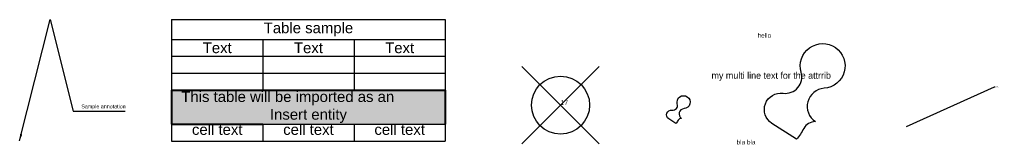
# Model space of a CAD drawing. Header units: inches. Extents: x 1 to 1085, y -206 to 111.
# Drawn here: x 717.9 to 1085.2, y 1.5 to 48.5 of the extents above; entities that cross this region are included whole.
import ezdxf
from ezdxf import colors
from ezdxf.entities.mleader import LeaderData, LeaderLine
from ezdxf.enums import TextEntityAlignment as Align
from ezdxf.math import Vec2, Vec3

# ---------------------------------------------------------------- set-up
doc = ezdxf.new("R2018")
doc.units = ezdxf.units.IN
doc.header["$MEASUREMENT"] = 0
doc.layers.add('Layer1', color=7, linetype='Continuous')
doc.styles.get("Standard").update_dxf_attribs({"font": 'arial.ttf'})
doc.dimstyles.new('ISO-25', dxfattribs={"dimtxt": 2.5, "dimasz": 2.5, "dimexe": 1.25, "dimexo": 0.625, "dimtad": 1, "dimtxsty": 'Standard', "dimcen": 2.5, "dimadec": 0, "dimazin": 0, "dimtfac": 1, "dimtmove": 0, "dimatfit": 3, "dimfxl": 1, "dimarcsym": 0})

# ---------------------------------------------------------------- blocks, each defined once
blk = doc.blocks.new('*T9')
at = {"layer": 'Layer1', "color": 0, "linetype": 'ByBlock', "lineweight": -2, "transparency": 16777216}
for p, q in [((0, 0), (102.59, 0)), ((0, 0), (0, -26.54)), ((102.59, 0), (102.59, -26.54)), ((0, -7.49), (102.59, -7.49)), ((34.2, -7.49), (34.2, -26.54)), ((68.4, -7.49), (68.4, -26.54)), ((0, -13.84), (102.59, -13.84)), ((0, -20.19), (102.59, -20.19)), ((0, -39.37), (0, -45.72)), ((34.2, -39.37), (102.59, -39.37)), ((34.2, -39.37), (34.2, -45.72)), ((68.4, -39.37), (68.4, -45.72)), ((102.59, -39.37), (102.59, -45.72)), ((0, -45.72), (102.59, -45.72))]:
    blk.add_line(p, q, dxfattribs=at)
at = {"layer": 'Layer1', "color": 63, "linetype": 'ByBlock', "lineweight": 40, "transparency": 16777216}
for p, q in [((0, -26.54), (102.59, -26.54)), ((0, -26.54), (0, -39.37)), ((102.59, -26.54), (102.59, -39.37)), ((0, -39.37), (34.2, -39.37))]:
    blk.add_line(p, q, dxfattribs=at)
at = {"layer": 'Layer1', "color": 165, "transparency": 16777216}
blk.add_solid([(0, -26.54), (0, -39.37), (102.59, -26.54), (102.59, -39.37)], dxfattribs=at)
at = {"layer": 'Layer1', "color": 0, "transparency": 16777216, "char_height": 4}
for s, insert, width, attachment_point in [('Table sample', (51.3, -3.75), 102.5262, 5), ('Text', (17.1, -10.67), 34.1298, 5), ('Text', (51.3, -10.67), 34.1298, 5), ('Text', (85.5, -10.67), 34.1298, 5), ('cell text', (17.1, -39.4), 34.1298, 2), ('cell text', (51.3, -39.4), 34.1298, 2), ('cell text', (85.5, -39.4), 34.1298, 2)]:
    blk.add_mtext(s, dxfattribs=dict(at, insert=insert, width=width, attachment_point=attachment_point))
at = {"layer": 'Layer1', "color": 7, "transparency": 16777216, "insert": (51.3, -32.96), "char_height": 4, "width": 102.5262, "attachment_point": 5}
blk.add_mtext('This table will be imported as an           Insert entity', dxfattribs=at)
blk = doc.blocks.new('MyBlock')
for p, q in [((-40, -40), (40, 40)), ((-40, 40), (40, -40))]:
    blk.add_line(p, q)
blk.add_circle((0, 0), 30)
blk.add_attdef('ATTINFO', (0, 0), '', height=5)
blk = doc.blocks.new('my_block_v2')
blk.add_lwpolyline([(962.401, 0.361), (960.207, 1.793, -0.799559), (961.214, 4.499, 0.543862), (962.826, 6.378, -2.844377), (964.885, 4.947, 0.718751), (964.102, 1.949, 0.273794), (963.061, 1.333, -0.047611)], format="xyb", close=True)
at = {"flags": 8}
blk.add_attdef('PRESET_ATT', text='', height=0.411, dxfattribs=at).set_placement((958.93, 9.897), align=Align.TOP_LEFT)
at = {"lineweight": 30, "flags": 104}
blk.add_attdef('MULTI_LINE_ATT', text='', height=0.411, dxfattribs=at).set_placement((954.807, 6.394), align=Align.TOP_LEFT)
for tag, p, flags in [('CONSTANT_ATT', (954.602, 2.353), 2), ('VERIFY_ATT', (957.052, -0.095), 4)]:
    blk.add_attdef(tag, p, '', height=0.411, dxfattribs=dict(flags=flags))

msp = doc.modelspace()

# ---------------------------------------------------------------- block references
msp.add_blockref('*T9', (774.866, 48.539))
ref = msp.add_blockref('my_block_v2', (-3024.444, 1.951), dxfattribs=dict(xscale=4.191133180547078, yscale=4.191133180547078, zscale=4.191133180547078))
lines = msp.add_mtext('my multi line text for the attrrib', dxfattribs={"insert": (977.281, 28.751), "char_height": 2.5, "attachment_point": 1})
ref.add_attrib('MULTI_LINE_ATT', '', (977.281, 28.751), dxfattribs={"flags": 104}).embed_mtext(lines)
ref.add_attrib('PRESET_ATT', 'hello', dxfattribs={"height": 1.7207}).set_placement((994.558, 43.43), align=Align.TOP_LEFT)
ref.add_attrib('VERIFY_ATT', 'bla bla', (986.688, 1.554), dxfattribs={"height": 1.7207})
at = {"xscale": 1.217889264582384, "yscale": 1.217889264582384, "zscale": 1.217889264582384}
msp.add_blockref('my_block_v2', (-208.15, 8.99), dxfattribs=at)
at = {"layer": 'Layer1', "xscale": 0.3633736948472006, "yscale": 0.3633736948472006, "zscale": 0.3633736948472006}
msp.add_blockref('MyBlock', (920.68, 16.353), dxfattribs=at).add_auto_attribs({'ATTINFO': '17'})

# ---------------------------------------------------------------- texts
at = {"layer": 'Layer1', "insert": (741.024, 14.697), "char_height": 1.42493, "attachment_point": 7}
msp.add_mtext('Sample annotation', dxfattribs=at)

# ---------------------------------------------------------------- leaders
ml = msp.add_multileader_mtext('Standard')
ml.set_content('MLeader text, hello!', color=256)
ml.set_leader_properties()
ml.build(insert=Vec2(0, 0))
ml.multileader.update_dxf_attribs({"dogleg_length": 0.36, "arrow_head_size": 0.18})
ctx = ml.context
ctx.base_point, ctx.char_height, ctx.arrow_head_size, ctx.landing_gap_size, ctx.plane_origin = Vec3(1083.681, 23.239), 0.18, 0.18, 0.09, Vec3(1050.242, 8.176)
notes = []
notes.append((ctx, [(0, (1, 1, 0), (1083.321, 23.239), (1, 0), 0.36, [(0, [(1050.242, 8.176)], 0, [])])]))
ctx.mtext.insert, ctx.mtext.width, ctx.mtext.flow_direction = Vec3(1083.771, 23.347), 1.44712, 5
at = {"layer": 'Layer1', "annotation_type": 0, "has_hookline": 1, "hookline_direction": 0, "text_width": 16.374}
msp.add_leader([(717.869, 2.941), (729.268, 48.539), (737.899, 14.072), (740.399, 14.072)], dimstyle='ISO-25', dxfattribs=at)
for ctx, leaders in notes:
    for number, flags, end, landing, length, lines in leaders:
        leader = LeaderData()
        leader.index, (leader.has_last_leader_line, leader.has_dogleg_vector, leader.attachment_direction) = number, flags
        leader.last_leader_point, leader.dogleg_vector, leader.dogleg_length = Vec3(end), Vec3(landing), length
        for number, points, colour, breaks in lines:
            line = LeaderLine()
            line.index, line.vertices, line.color, line.breaks = number, Vec3.list(points), colors.encode_raw_color(colour), breaks
            leader.lines.append(line)
        ctx.leaders.append(leader)

doc.saveas('drawing.dxf')
